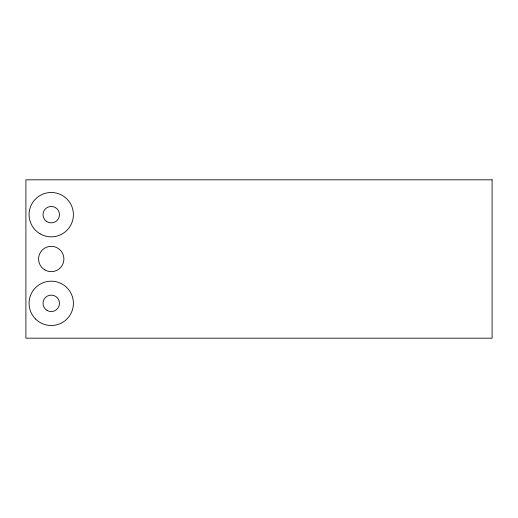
<?xml version="1.0" encoding="UTF-8"?>
<svg xmlns="http://www.w3.org/2000/svg" width="518" height="518" viewBox="0 0 518 518"><rect width="100%" height="100%" fill="white"/><g stroke="black" fill="none" stroke-linecap="round" stroke-linejoin="round"><path stroke-width="0.78" d="M492.1 179.824L25.9 179.824L25.9 338.176L492.1 338.176L492.1 179.824M35.561 319.017A22.17 22.17 0 0 0 72.65 309.078A22.17 22.17 0 0 0 45.5 281.928A22.17 22.17 0 0 0 35.561 319.017M47.119 310.47A8.236 8.236 0 0 0 59.473 303.341A8.236 8.236 0 0 0 47.119 296.205A8.236 8.236 0 0 0 47.119 310.47M46.633 221.49A8.236 8.236 0 0 0 59.453 215.229A8.236 8.236 0 0 0 47.624 207.258A8.236 8.236 0 0 0 46.633 221.49M40.151 233.858A22.17 22.17 0 0 0 73.407 214.659A22.17 22.17 0 0 0 40.151 195.461A22.17 22.17 0 0 0 40.151 233.858M44.904 269.969A12.672 12.672 0 0 0 63.908 259A12.672 12.672 0 0 0 44.904 248.031A12.672 12.672 0 0 0 44.904 269.969"/></g></svg>
